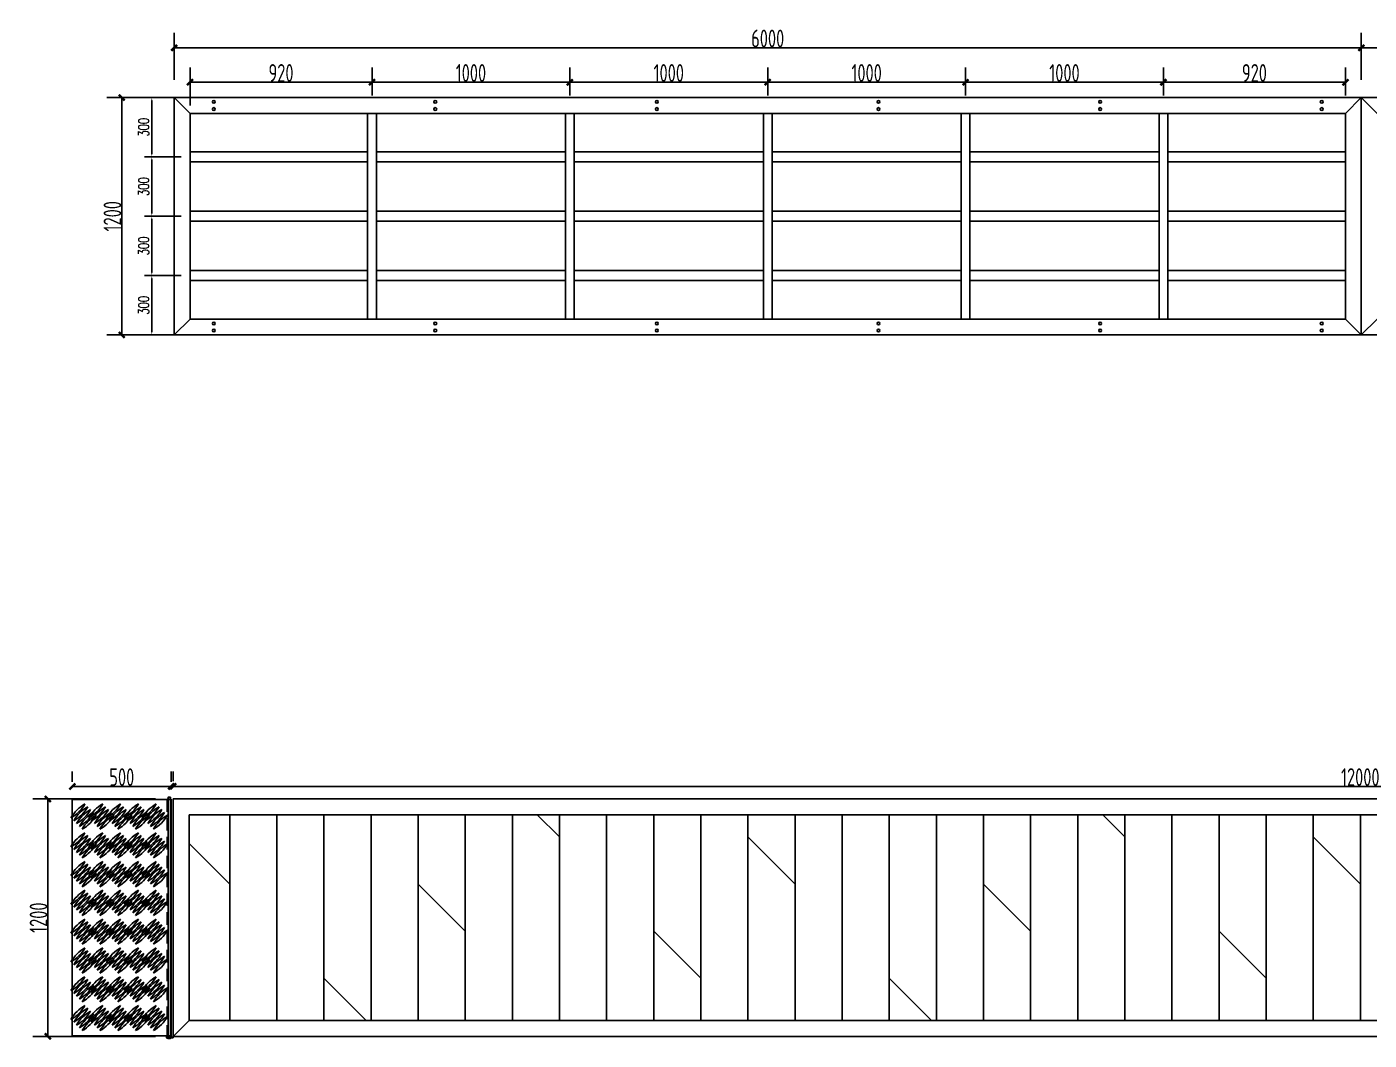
# Model space of a CAD drawing. Header units: millimetres. Extents: x -1871197 to -1180782, y 1281217 to 1543414.
# Drawn here: x -1266393 to -1259608, y 1455213 to 1460335 of the extents above; entities that cross this region are included whole.
import ezdxf

# ---------------------------------------------------------------- set-up
doc = ezdxf.new("R2010")
doc.units = ezdxf.units.MM
doc.header["$LTSCALE"] = 10
doc.linetypes.add('DASHED2', pattern=[9.525, 6.35, -3.175])
doc.layers.get('0').update_dxf_attribs({"linetype": 'CONTINUOUS'})
doc.layers.get('DEFPOINTS').update_dxf_attribs({"linetype": 'CONTINUOUS'})
doc.layers.add('W-STEEL_FRAME钢架', color=3, linetype='CONTINUOUS')
doc.layers.add('木地板', color=32, linetype='CONTINUOUS')
doc.styles.get("Standard").update_dxf_attribs({"font": 'tssdeng.shx', "width": 0.7, "bigfont": 'hztxt.shx'})
doc.styles.add('STANDARD_T3', font='simplex.shx', dxfattribs={"width": 0.7, "bigfont": 'gbcbig.shx'})
doc.dimstyles.new('W&&15', dxfattribs={"dimtxt": 52.5, "dimasz": 15, "dimexe": 37.5, "dimexo": 45, "dimgap": 15, "dimtad": 1, "dimdec": 0, "dimzin": 0, "dimdsep": 46, "dimtxsty": 'STANDARD_T3', "dimcen": 0.09, "dimclrd": 1, "dimclre": 1, "dimclrt": 7, "dimazin": 2, "dimtfac": 1, "dimtdec": 0, "dimtix": 1, "dimtmove": 2, "dimatfit": 3, "dimfxl": 100, "dimtolj": 1, "dimtzin": 0, "dimarcsym": 0})
doc.dimstyles.new('W__30', dxfattribs={"dimtxt": 90, "dimasz": 30, "dimexe": 75, "dimexo": 90, "dimgap": 2, "dimtad": 1, "dimdec": 0, "dimzin": 0, "dimdsep": 46, "dimtxsty": 'Standard', "dimblk": 'ARCHTICK', "dimcen": 0.09, "dimclrd": 1, "dimclre": 1, "dimclrt": 2, "dimadec": 0, "dimazin": 0, "dimtfac": 1, "dimtdec": 0, "dimtix": 1, "dimtmove": 2, "dimatfit": 3, "dimldrblk": 'ARCHTICK', "dimfxl": 1, "dimtolj": 1, "dimtzin": 0, "dimarcsym": 0})

# ---------------------------------------------------------------- blocks, each defined once
blk = doc.blocks.new('_ARCHTICK')
at = {"color": 0, "linetype": 'ByBlock', "const_width": 0.4}
blk.add_lwpolyline([(-0.5, -0.5), (0.5, 0.5)], dxfattribs=at)
blk = doc.blocks.new('*D93')
at = {"layer": 'DEFPOINTS', "color": 0, "transparency": 16777216}
for p in [(-1266286.5, 1456432.2), (-1265652.7, 1456432.2), (-1265652.7, 1455232.2)]:
    blk.add_point(p, dxfattribs=at)
at = {"layer": 'W-STEEL_FRAME钢架', "color": 1, "lineweight": -2, "transparency": 16777216}
for p, q in [((-1265742.7, 1456432.2), (-1266361.5, 1456432.2)), ((-1266286.5, 1455232.2), (-1266286.5, 1456432.2)), ((-1265742.7, 1455232.2), (-1266361.5, 1455232.2))]:
    blk.add_line(p, q, dxfattribs=at)
at = {"layer": 'W-STEEL_FRAME钢架', "color": 1, "lineweight": -2, "transparency": 16777216, "xscale": 30, "yscale": 30, "zscale": 30}
for p, rotation in [((-1266286.5, 1456432.2), 90), ((-1266286.5, 1455232.2), 270)]:
    blk.add_blockref('_ARCHTICK', p, dxfattribs=dict(at, rotation=rotation))
at = {"layer": 'W-STEEL_FRAME钢架', "color": 7, "transparency": 16777216, "insert": (-1266333.5, 1455832.2), "char_height": 90, "attachment_point": 5, "rotation": 90}
blk.add_mtext('\\A1;1200', dxfattribs=at)
blk = doc.blocks.new('*D112')
at = {"layer": 'DEFPOINTS', "color": 0, "transparency": 16777216}
for p in [(-1265662.7, 1456495.6), (-1266162.7, 1456429.2), (-1265662.7, 1456429.2)]:
    blk.add_point(p, dxfattribs=at)
at = {"layer": 'W-STEEL_FRAME钢架', "color": 1, "lineweight": -2, "transparency": 16777216}
for p, q in [((-1266162.7, 1456519.2), (-1266162.7, 1456570.6)), ((-1265662.7, 1456519.2), (-1265662.7, 1456570.6)), ((-1266162.7, 1456495.6), (-1265662.7, 1456495.6))]:
    blk.add_line(p, q, dxfattribs=at)
at = {"layer": 'W-STEEL_FRAME钢架', "color": 1, "lineweight": -2, "transparency": 16777216, "xscale": 30, "yscale": 30, "zscale": 30, "rotation": 180}
blk.add_blockref('_ARCHTICK', (-1266162.7, 1456495.6), dxfattribs=at)
at = {"layer": 'W-STEEL_FRAME钢架', "color": 1, "lineweight": -2, "transparency": 16777216, "xscale": 30, "yscale": 30, "zscale": 30}
blk.add_blockref('_ARCHTICK', (-1265662.7, 1456495.6), dxfattribs=at)
at = {"layer": 'W-STEEL_FRAME钢架', "color": 7, "transparency": 16777216, "insert": (-1265912.7, 1456542.6), "char_height": 90, "attachment_point": 5}
blk.add_mtext('\\A1;500', dxfattribs=at)
blk = doc.blocks.new('*U66')
at = {"color": 8, "linetype": 'Continuous'}
for p, q in [((-1.3, 2.4), (-2.7, 1.2)), ((0, 1.9), (0, -1.9)), ((-1.3, -2.4), (-2.7, -1.2))]:
    blk.add_line(p, q, dxfattribs=at)
at = {"color": 7, "linetype": 'Continuous'}
for p, q in [((24, 1.9), (0, 1.9)), ((0, 0), (25.6, 0)), ((24, 1.9), (24, 0)), ((25.6, -1.9), (25.6, 0)), ((0, -1.9), (25.6, -1.9))]:
    blk.add_line(p, q, dxfattribs=at)
for centre, radius, start, end in [((-4.1, 0), 3.7, 41.31782, 318.68218), ((-4.1, 0), 1.85, 41.31782, 318.68218), ((0, 3.6), 3.59, 221.31782, 270), ((0, -3.6), 3.59, 90, 138.68218), ((0, 3.6), 1.74, 221.31782, 270), ((0, -3.6), 1.74, 90, 138.68218)]:
    blk.add_arc(centre, radius, start, end, dxfattribs=at)
blk = doc.blocks.new('*D113')
at = {"layer": 'DEFPOINTS', "color": 0, "transparency": 16777216}
for p in [(-1253652.7, 1456495.6), (-1265652.7, 1456432.2), (-1253652.7, 1456432.2)]:
    blk.add_point(p, dxfattribs=at)
at = {"layer": 'W-STEEL_FRAME钢架', "color": 1, "lineweight": -2, "transparency": 16777216}
for p, q in [((-1265652.7, 1456522.2), (-1265652.7, 1456570.6)), ((-1253652.7, 1456522.2), (-1253652.7, 1456570.6)), ((-1265652.7, 1456495.6), (-1253652.7, 1456495.6))]:
    blk.add_line(p, q, dxfattribs=at)
at = {"layer": 'W-STEEL_FRAME钢架', "color": 1, "lineweight": -2, "transparency": 16777216, "xscale": 30, "yscale": 30, "zscale": 30, "rotation": 180}
blk.add_blockref('_ARCHTICK', (-1265652.7, 1456495.6), dxfattribs=at)
at = {"layer": 'W-STEEL_FRAME钢架', "color": 1, "lineweight": -2, "transparency": 16777216, "xscale": 30, "yscale": 30, "zscale": 30}
blk.add_blockref('_ARCHTICK', (-1253652.7, 1456495.6), dxfattribs=at)
at = {"layer": 'W-STEEL_FRAME钢架', "color": 7, "transparency": 16777216, "insert": (-1259652.7, 1456542.6), "char_height": 90, "attachment_point": 5}
blk.add_mtext('\\A1;12000', dxfattribs=at)
blk = doc.blocks.new('*D94')
at = {"layer": 'DEFPOINTS', "color": 0, "transparency": 16777216}
for p in [(-1264647.9, 1460055.1), (-1264647.9, 1459897.8), (-1265567.9, 1459847.8)]:
    blk.add_point(p, dxfattribs=at)
at = {"layer": 'W-STEEL_FRAME钢架', "color": 1, "lineweight": -2, "transparency": 16777216}
for p, q in [((-1265567.9, 1459937.8), (-1265567.9, 1460130.1)), ((-1264647.9, 1459987.8), (-1264647.9, 1460130.1)), ((-1265567.9, 1460055.1), (-1264647.9, 1460055.1))]:
    blk.add_line(p, q, dxfattribs=at)
at = {"layer": 'W-STEEL_FRAME钢架', "color": 1, "lineweight": -2, "transparency": 16777216, "xscale": 30, "yscale": 30, "zscale": 30, "rotation": 180}
blk.add_blockref('_ARCHTICK', (-1265567.9, 1460055.1), dxfattribs=at)
at = {"layer": 'W-STEEL_FRAME钢架', "color": 1, "lineweight": -2, "transparency": 16777216, "xscale": 30, "yscale": 30, "zscale": 30}
blk.add_blockref('_ARCHTICK', (-1264647.9, 1460055.1), dxfattribs=at)
at = {"layer": 'W-STEEL_FRAME钢架', "color": 7, "transparency": 16777216, "insert": (-1265107.9, 1460102.1), "char_height": 90, "attachment_point": 5}
blk.add_mtext('\\A1;920', dxfattribs=at)
blk = doc.blocks.new('*D95')
at = {"layer": 'DEFPOINTS', "color": 0, "transparency": 16777216}
for p in [(-1263647.9, 1460055.1), (-1264647.9, 1459897.8), (-1263647.9, 1459897.8)]:
    blk.add_point(p, dxfattribs=at)
at = {"layer": 'W-STEEL_FRAME钢架', "color": 1, "lineweight": -2, "transparency": 16777216}
for p, q in [((-1264647.9, 1459987.8), (-1264647.9, 1460130.1)), ((-1263647.9, 1459987.8), (-1263647.9, 1460130.1)), ((-1264647.9, 1460055.1), (-1263647.9, 1460055.1))]:
    blk.add_line(p, q, dxfattribs=at)
at = {"layer": 'W-STEEL_FRAME钢架', "color": 1, "lineweight": -2, "transparency": 16777216, "xscale": 30, "yscale": 30, "zscale": 30, "rotation": 180}
blk.add_blockref('_ARCHTICK', (-1264647.9, 1460055.1), dxfattribs=at)
at = {"layer": 'W-STEEL_FRAME钢架', "color": 1, "lineweight": -2, "transparency": 16777216, "xscale": 30, "yscale": 30, "zscale": 30}
blk.add_blockref('_ARCHTICK', (-1263647.9, 1460055.1), dxfattribs=at)
at = {"layer": 'W-STEEL_FRAME钢架', "color": 7, "transparency": 16777216, "insert": (-1264147.9, 1460102.1), "char_height": 90, "attachment_point": 5}
blk.add_mtext('\\A1;1000', dxfattribs=at)
blk = doc.blocks.new('*D96')
at = {"layer": 'DEFPOINTS', "color": 0, "transparency": 16777216}
for p in [(-1262647.9, 1460055.1), (-1263647.9, 1459897.8), (-1262647.9, 1459897.8)]:
    blk.add_point(p, dxfattribs=at)
at = {"layer": 'W-STEEL_FRAME钢架', "color": 1, "lineweight": -2, "transparency": 16777216}
for p, q in [((-1263647.9, 1459987.8), (-1263647.9, 1460130.1)), ((-1262647.9, 1459987.8), (-1262647.9, 1460130.1)), ((-1263647.9, 1460055.1), (-1262647.9, 1460055.1))]:
    blk.add_line(p, q, dxfattribs=at)
at = {"layer": 'W-STEEL_FRAME钢架', "color": 1, "lineweight": -2, "transparency": 16777216, "xscale": 30, "yscale": 30, "zscale": 30, "rotation": 180}
blk.add_blockref('_ARCHTICK', (-1263647.9, 1460055.1), dxfattribs=at)
at = {"layer": 'W-STEEL_FRAME钢架', "color": 1, "lineweight": -2, "transparency": 16777216, "xscale": 30, "yscale": 30, "zscale": 30}
blk.add_blockref('_ARCHTICK', (-1262647.9, 1460055.1), dxfattribs=at)
at = {"layer": 'W-STEEL_FRAME钢架', "color": 7, "transparency": 16777216, "insert": (-1263147.9, 1460102.1), "char_height": 90, "attachment_point": 5}
blk.add_mtext('\\A1;1000', dxfattribs=at)
blk = doc.blocks.new('*D97')
at = {"layer": 'DEFPOINTS', "color": 0, "transparency": 16777216}
for p in [(-1261647.9, 1460055.1), (-1262647.9, 1459897.8), (-1261647.9, 1459897.8)]:
    blk.add_point(p, dxfattribs=at)
at = {"layer": 'W-STEEL_FRAME钢架', "color": 1, "lineweight": -2, "transparency": 16777216}
for p, q in [((-1262647.9, 1459987.8), (-1262647.9, 1460130.1)), ((-1261647.9, 1459987.8), (-1261647.9, 1460130.1)), ((-1262647.9, 1460055.1), (-1261647.9, 1460055.1))]:
    blk.add_line(p, q, dxfattribs=at)
at = {"layer": 'W-STEEL_FRAME钢架', "color": 1, "lineweight": -2, "transparency": 16777216, "xscale": 30, "yscale": 30, "zscale": 30, "rotation": 180}
blk.add_blockref('_ARCHTICK', (-1262647.9, 1460055.1), dxfattribs=at)
at = {"layer": 'W-STEEL_FRAME钢架', "color": 1, "lineweight": -2, "transparency": 16777216, "xscale": 30, "yscale": 30, "zscale": 30}
blk.add_blockref('_ARCHTICK', (-1261647.9, 1460055.1), dxfattribs=at)
at = {"layer": 'W-STEEL_FRAME钢架', "color": 7, "transparency": 16777216, "insert": (-1262147.9, 1460102.1), "char_height": 90, "attachment_point": 5}
blk.add_mtext('\\A1;1000', dxfattribs=at)
blk = doc.blocks.new('*D98')
at = {"layer": 'DEFPOINTS', "color": 0, "transparency": 16777216}
for p in [(-1260647.9, 1460055.1), (-1261647.9, 1459897.8), (-1260647.9, 1459897.8)]:
    blk.add_point(p, dxfattribs=at)
at = {"layer": 'W-STEEL_FRAME钢架', "color": 1, "lineweight": -2, "transparency": 16777216}
for p, q in [((-1261647.9, 1459987.8), (-1261647.9, 1460130.1)), ((-1260647.9, 1459987.8), (-1260647.9, 1460130.1)), ((-1261647.9, 1460055.1), (-1260647.9, 1460055.1))]:
    blk.add_line(p, q, dxfattribs=at)
at = {"layer": 'W-STEEL_FRAME钢架', "color": 1, "lineweight": -2, "transparency": 16777216, "xscale": 30, "yscale": 30, "zscale": 30, "rotation": 180}
blk.add_blockref('_ARCHTICK', (-1261647.9, 1460055.1), dxfattribs=at)
at = {"layer": 'W-STEEL_FRAME钢架', "color": 1, "lineweight": -2, "transparency": 16777216, "xscale": 30, "yscale": 30, "zscale": 30}
blk.add_blockref('_ARCHTICK', (-1260647.9, 1460055.1), dxfattribs=at)
at = {"layer": 'W-STEEL_FRAME钢架', "color": 7, "transparency": 16777216, "insert": (-1261147.9, 1460102.1), "char_height": 90, "attachment_point": 5}
blk.add_mtext('\\A1;1000', dxfattribs=at)
blk = doc.blocks.new('*D114')
at = {"layer": 'DEFPOINTS', "color": 0, "transparency": 16777216}
for p in [(-1265647.9, 1460229.2), (-1265647.9, 1459977.8), (-1259647.9, 1459977.8)]:
    blk.add_point(p, dxfattribs=at)
at = {"layer": 'W-STEEL_FRAME钢架', "color": 1, "lineweight": -2, "transparency": 16777216}
for p, q in [((-1265647.9, 1460067.8), (-1265647.9, 1460304.2)), ((-1259647.9, 1460067.8), (-1259647.9, 1460304.2)), ((-1259647.9, 1460229.2), (-1265647.9, 1460229.2))]:
    blk.add_line(p, q, dxfattribs=at)
at = {"layer": 'W-STEEL_FRAME钢架', "color": 1, "lineweight": -2, "transparency": 16777216, "xscale": 30, "yscale": 30, "zscale": 30, "rotation": 180}
blk.add_blockref('_ARCHTICK', (-1265647.9, 1460229.2), dxfattribs=at)
at = {"layer": 'W-STEEL_FRAME钢架', "color": 1, "lineweight": -2, "transparency": 16777216, "xscale": 30, "yscale": 30, "zscale": 30}
blk.add_blockref('_ARCHTICK', (-1259647.9, 1460229.2), dxfattribs=at)
at = {"layer": 'W-STEEL_FRAME钢架', "color": 7, "transparency": 16777216, "insert": (-1262647.9, 1460276.2), "char_height": 90, "attachment_point": 5}
blk.add_mtext('\\A1;6000', dxfattribs=at)
blk = doc.blocks.new('*D99')
at = {"color": 1, "lineweight": -2, "transparency": 16777216}
for p, q in [((-1265612.9, 1459977.8), (-1265798.5, 1459977.8)), ((-1265761, 1459962.8), (-1265761, 1459692.8)), ((-1265612.9, 1459677.8), (-1265798.5, 1459677.8))]:
    blk.add_line(p, q, dxfattribs=at)
at = {"color": 1, "transparency": 16777216}
for points in [[(-1265763.5, 1459962.8), (-1265758.5, 1459962.8), (-1265761, 1459977.8)], [(-1265763.5, 1459692.8), (-1265758.5, 1459692.8), (-1265761, 1459677.8)]]:
    blk.add_solid(points, dxfattribs=at)
at = {"layer": 'DEFPOINTS', "color": 0, "transparency": 16777216}
for p in [(-1265567.9, 1459977.8), (-1265761, 1459677.8), (-1265567.9, 1459677.8)]:
    blk.add_point(p, dxfattribs=at)
at = {"color": 7, "transparency": 16777216, "insert": (-1265802.2, 1459827.8), "char_height": 52.5, "attachment_point": 5, "rotation": 90, "style": 'STANDARD_T3'}
blk.add_mtext('\\A1;300', dxfattribs=at)
blk = doc.blocks.new('*D100')
at = {"color": 1, "lineweight": -2, "transparency": 16777216}
for p, q in [((-1265612.9, 1459677.8), (-1265798.5, 1459677.8)), ((-1265761, 1459662.8), (-1265761, 1459392.8)), ((-1265612.9, 1459377.8), (-1265798.5, 1459377.8))]:
    blk.add_line(p, q, dxfattribs=at)
at = {"color": 1, "transparency": 16777216}
for points in [[(-1265763.5, 1459662.8), (-1265758.5, 1459662.8), (-1265761, 1459677.8)], [(-1265763.5, 1459392.8), (-1265758.5, 1459392.8), (-1265761, 1459377.8)]]:
    blk.add_solid(points, dxfattribs=at)
at = {"layer": 'DEFPOINTS', "color": 0, "transparency": 16777216}
for p in [(-1265567.9, 1459677.8), (-1265761, 1459377.8), (-1265567.9, 1459377.8)]:
    blk.add_point(p, dxfattribs=at)
at = {"color": 7, "transparency": 16777216, "insert": (-1265802.2, 1459527.8), "char_height": 52.5, "attachment_point": 5, "rotation": 90, "style": 'STANDARD_T3'}
blk.add_mtext('\\A1;300', dxfattribs=at)
blk = doc.blocks.new('*D101')
at = {"color": 1, "lineweight": -2, "transparency": 16777216}
for p, q in [((-1265612.9, 1459077.8), (-1265798.5, 1459077.8)), ((-1265761, 1459062.8), (-1265761, 1458792.8)), ((-1265612.9, 1458777.8), (-1265798.5, 1458777.8))]:
    blk.add_line(p, q, dxfattribs=at)
at = {"color": 1, "transparency": 16777216}
for points in [[(-1265763.5, 1459062.8), (-1265758.5, 1459062.8), (-1265761, 1459077.8)], [(-1265763.5, 1458792.8), (-1265758.5, 1458792.8), (-1265761, 1458777.8)]]:
    blk.add_solid(points, dxfattribs=at)
at = {"layer": 'DEFPOINTS', "color": 0, "transparency": 16777216}
for p in [(-1265567.9, 1459077.8), (-1265761, 1458777.8), (-1265567.9, 1458777.8)]:
    blk.add_point(p, dxfattribs=at)
at = {"color": 7, "transparency": 16777216, "insert": (-1265802.2, 1458927.8), "char_height": 52.5, "attachment_point": 5, "rotation": 90, "style": 'STANDARD_T3'}
blk.add_mtext('\\A1;300', dxfattribs=at)
blk = doc.blocks.new('*D115')
at = {"layer": 'DEFPOINTS', "color": 0, "transparency": 16777216}
for p in [(-1265647.9, 1459977.8), (-1265912.8, 1458777.8), (-1265647.9, 1458777.8)]:
    blk.add_point(p, dxfattribs=at)
at = {"layer": 'W-STEEL_FRAME钢架', "color": 1, "lineweight": -2, "transparency": 16777216}
for p, q in [((-1265737.9, 1459977.8), (-1265987.8, 1459977.8)), ((-1265912.8, 1459977.8), (-1265912.8, 1458777.8)), ((-1265737.9, 1458777.8), (-1265987.8, 1458777.8))]:
    blk.add_line(p, q, dxfattribs=at)
at = {"layer": 'W-STEEL_FRAME钢架', "color": 1, "lineweight": -2, "transparency": 16777216, "xscale": 30, "yscale": 30, "zscale": 30}
for p, rotation in [((-1265912.8, 1459977.8), 90), ((-1265912.8, 1458777.8), 270)]:
    blk.add_blockref('_ARCHTICK', p, dxfattribs=dict(at, rotation=rotation))
at = {"layer": 'W-STEEL_FRAME钢架', "color": 7, "transparency": 16777216, "insert": (-1265959.8, 1459377.8), "char_height": 90, "attachment_point": 5, "rotation": 90}
blk.add_mtext('\\A1;1200', dxfattribs=at)
blk = doc.blocks.new('*U71')
for centre, start, end in [((175.1, 0), 164.06078, 195.93922), ((-175.1, 0), 344.06078, 15.93922)]:
    blk.add_arc(centre, 182.1, start, end)
blk = doc.blocks.new('*U72')
at = {"color": 0, "linetype": 'ByBlock', "lineweight": -2, "transparency": 16777216}
for p in [(0, 0), (20, 0), (40, 0), (60, 0), (80, 0)]:
    blk.add_blockref('*U71', p, dxfattribs=at)
blk = doc.blocks.new('*U73')
at = {"rotation": 135.0000000003769}
blk.add_blockref('*U72', (28.3, -28.3), dxfattribs=at)
blk = doc.blocks.new('*U87')
blk.add_lwpolyline([(22, -520), (-22, -520), (-22, 520), (22, 520), (22, -520)])
blk = doc.blocks.new('*U88')
at = {"color": 0, "linetype": 'ByBlock', "lineweight": -2, "transparency": 16777216}
for p in [(0, 0), (1000, 0), (2000, 0), (3000, 0), (4000, 0)]:
    blk.add_blockref('*U87', p, dxfattribs=at)
blk = doc.blocks.new('*D92')
at = {"layer": 'DEFPOINTS', "color": 0, "transparency": 16777216}
for p in [(-1259727.9, 1460055.1), (-1260647.9, 1459897.8), (-1259727.9, 1459897.8)]:
    blk.add_point(p, dxfattribs=at)
at = {"layer": 'W-STEEL_FRAME钢架', "color": 1, "lineweight": -2, "transparency": 16777216}
for p, q in [((-1260647.9, 1459987.8), (-1260647.9, 1460130.1)), ((-1259727.9, 1459987.8), (-1259727.9, 1460130.1)), ((-1260647.9, 1460055.1), (-1259727.9, 1460055.1))]:
    blk.add_line(p, q, dxfattribs=at)
at = {"layer": 'W-STEEL_FRAME钢架', "color": 1, "lineweight": -2, "transparency": 16777216, "xscale": 30, "yscale": 30, "zscale": 30, "rotation": 180}
blk.add_blockref('_ARCHTICK', (-1260647.9, 1460055.1), dxfattribs=at)
at = {"layer": 'W-STEEL_FRAME钢架', "color": 1, "lineweight": -2, "transparency": 16777216, "xscale": 30, "yscale": 30, "zscale": 30}
blk.add_blockref('_ARCHTICK', (-1259727.9, 1460055.1), dxfattribs=at)
at = {"layer": 'W-STEEL_FRAME钢架', "color": 7, "transparency": 16777216, "insert": (-1260187.9, 1460102.1), "char_height": 90, "attachment_point": 5}
blk.add_mtext('\\A1;920', dxfattribs=at)
blk = doc.blocks.new('*U85')
blk.add_lwpolyline([(-449, -25), (449, -25), (449, 25), (-449, 25)], close=True)
blk = doc.blocks.new('*U86')
at = {"color": 0, "linetype": 'ByBlock', "lineweight": -2, "transparency": 16777216}
for p in [(0, 0), (0, -300), (0, -600)]:
    blk.add_blockref('*U85', p, dxfattribs=at)
blk = doc.blocks.new('*D111')
at = {"color": 1, "lineweight": -2, "transparency": 16777216}
for p, q in [((-1265612.9, 1459377.8), (-1265798.5, 1459377.8)), ((-1265761, 1459362.8), (-1265761, 1459092.8)), ((-1265612.9, 1459077.8), (-1265798.5, 1459077.8))]:
    blk.add_line(p, q, dxfattribs=at)
at = {"color": 1, "transparency": 16777216}
for points in [[(-1265763.5, 1459362.8), (-1265758.5, 1459362.8), (-1265761, 1459377.8)], [(-1265763.5, 1459092.8), (-1265758.5, 1459092.8), (-1265761, 1459077.8)]]:
    blk.add_solid(points, dxfattribs=at)
at = {"layer": 'DEFPOINTS', "color": 0, "transparency": 16777216}
for p in [(-1265567.9, 1459377.8), (-1265761, 1459077.8), (-1265567.9, 1459077.8)]:
    blk.add_point(p, dxfattribs=at)
at = {"color": 7, "transparency": 16777216, "insert": (-1265802.2, 1459227.8), "char_height": 52.5, "attachment_point": 5, "rotation": 90, "style": 'STANDARD_T3'}
blk.add_mtext('\\A1;300', dxfattribs=at)
blk = doc.blocks.new('*U75')
blk.add_lwpolyline([(-478, -25), (478, -25), (478, 25), (-478, 25)], close=True)
blk = doc.blocks.new('*U76')
at = {"color": 0, "linetype": 'ByBlock', "lineweight": -2, "transparency": 16777216}
for p in [(0, 0), (0, -300), (0, -600)]:
    blk.add_blockref('*U75', p, dxfattribs=at)
blk = doc.blocks.new('*U77')
blk.add_lwpolyline([(-478, -25), (478, -25), (478, 25), (-478, 25)], close=True)
blk = doc.blocks.new('*U78')
at = {"color": 0, "linetype": 'ByBlock', "lineweight": -2, "transparency": 16777216}
for p in [(0, 0), (0, -300), (0, -600)]:
    blk.add_blockref('*U77', p, dxfattribs=at)
blk = doc.blocks.new('*U79')
blk.add_lwpolyline([(-478, -25), (478, -25), (478, 25), (-478, 25)], close=True)
blk = doc.blocks.new('*U80')
at = {"color": 0, "linetype": 'ByBlock', "lineweight": -2, "transparency": 16777216}
for p in [(0, 0), (0, -300), (0, -600)]:
    blk.add_blockref('*U79', p, dxfattribs=at)
blk = doc.blocks.new('*U81')
blk.add_lwpolyline([(-478, -25), (478, -25), (478, 25), (-478, 25)], close=True)
blk = doc.blocks.new('*U82')
at = {"color": 0, "linetype": 'ByBlock', "lineweight": -2, "transparency": 16777216}
for p in [(0, 0), (0, -300), (0, -600)]:
    blk.add_blockref('*U81', p, dxfattribs=at)
blk = doc.blocks.new('*U83')
blk.add_lwpolyline([(-449, -25), (449, -25), (449, 25), (-449, 25)], close=True)
blk = doc.blocks.new('*U84')
at = {"color": 0, "linetype": 'ByBlock', "lineweight": -2, "transparency": 16777216}
for p in [(0, 0), (0, -300), (0, -600)]:
    blk.add_blockref('*U83', p, dxfattribs=at)
blk = doc.blocks.new('*D166')
at = {"layer": 'DEFPOINTS', "color": 0, "transparency": 16777216}
for p in [(-1253647.9, 1460229.2), (-1259647.9, 1459977.8), (-1253647.9, 1459977.8)]:
    blk.add_point(p, dxfattribs=at)
at = {"layer": 'W-STEEL_FRAME钢架', "color": 1, "lineweight": -2, "transparency": 16777216}
for p, q in [((-1259647.9, 1460067.8), (-1259647.9, 1460304.2)), ((-1253647.9, 1460067.8), (-1253647.9, 1460304.2)), ((-1259647.9, 1460229.2), (-1253647.9, 1460229.2))]:
    blk.add_line(p, q, dxfattribs=at)
at = {"layer": 'W-STEEL_FRAME钢架', "color": 1, "lineweight": -2, "transparency": 16777216, "xscale": 30, "yscale": 30, "zscale": 30, "rotation": 180}
blk.add_blockref('_ARCHTICK', (-1259647.9, 1460229.2), dxfattribs=at)
at = {"layer": 'W-STEEL_FRAME钢架', "color": 1, "lineweight": -2, "transparency": 16777216, "xscale": 30, "yscale": 30, "zscale": 30}
blk.add_blockref('_ARCHTICK', (-1253647.9, 1460229.2), dxfattribs=at)
at = {"layer": 'W-STEEL_FRAME钢架', "color": 7, "transparency": 16777216, "insert": (-1256647.9, 1460276.2), "char_height": 90, "attachment_point": 5}
blk.add_mtext('\\A1;6000', dxfattribs=at)

msp = doc.modelspace()

# ---------------------------------------------------------------- hatches: boundary and pattern name
at = {"layer": '木地板', "ltscale": 500}
h = msp.add_hatch(dxfattribs=at)
h.set_pattern_fill('DOLMIT', color=256, scale=300, angle=90, style=0)
h.set_pattern_definition([(90, (-1333708.8, 1431951.56), (-238.1226, 1e-14), []), (135, (-1333708.8, 1431951.56), (-476.245, -476.245), [336.756, -673.512])])
h.paths.add_polyline_path([(-1253732.7, 1455312.2), (-1253732.7, 1456352.2), (-1265572.7, 1456352.2), (-1265572.7, 1455312.2)])

# ---------------------------------------------------------------- linework, layer by layer
at = {"color": 3}
for p, q in [((-1265647.9, 1459977.8), (-1259647.9, 1459977.8)), ((-1265647.9, 1458777.8), (-1265647.9, 1459977.8)), ((-1265567.9, 1459897.8), (-1265647.9, 1459977.8)), ((-1259647.9, 1459977.8), (-1265647.9, 1459977.8)), ((-1259727.9, 1459897.8), (-1259647.9, 1459977.8)), ((-1259647.9, 1459977.8), (-1259647.9, 1458777.8)), ((-1253647.9, 1459977.8), (-1259647.9, 1459977.8)), ((-1259647.9, 1459977.8), (-1259647.9, 1458777.8)), ((-1259567.9, 1459897.8), (-1259647.9, 1459977.8)), ((-1259647.9, 1459977.8), (-1253647.9, 1459977.8)), ((-1265567.9, 1459897.8), (-1259727.9, 1459897.8)), ((-1265567.9, 1458857.8), (-1265567.9, 1459897.8)), ((-1265567.9, 1459897.8), (-1259727.9, 1459897.8)), ((-1259727.9, 1459897.8), (-1259727.9, 1458857.8)), ((-1265567.9, 1458857.8), (-1265647.9, 1458777.8)), ((-1259727.9, 1458857.8), (-1265567.9, 1458857.8)), ((-1259727.9, 1458857.8), (-1265567.9, 1458857.8)), ((-1259727.9, 1458857.8), (-1259647.9, 1458777.8)), ((-1259567.9, 1458857.8), (-1259647.9, 1458777.8)), ((-1259647.9, 1458777.8), (-1265647.9, 1458777.8)), ((-1265647.9, 1458777.8), (-1259647.9, 1458777.8)), ((-1259647.9, 1458777.8), (-1253647.9, 1458777.8)), ((-1253647.9, 1458777.8), (-1259647.9, 1458777.8)), ((-1265652.7, 1456432.2), (-1253652.7, 1456432.2)), ((-1265652.7, 1456432.2), (-1265652.7, 1455232.2)), ((-1265572.7, 1456352.2), (-1253732.7, 1456352.2)), ((-1265652.7, 1455232.2), (-1265572.7, 1455312.2)), ((-1265572.7, 1455312.2), (-1253732.7, 1455312.2)), ((-1265652.7, 1455232.2), (-1253652.7, 1455232.2))]:
    msp.add_line(p, q, dxfattribs=at)
msp.add_lwpolyline([(-1266162.7, 1455234.2), (-1265662.7, 1455234.2), (-1265662.7, 1456429.2), (-1266162.7, 1456429.2)], close=True)
at = {"linetype": 'DASHED2'}
msp.add_lwpolyline([(-1265682.7, 1455232.2), (-1265662.7, 1455232.2), (-1265662.7, 1456431.2), (-1265682.7, 1456431.2)], close=True, dxfattribs=at)
at = {"color": 4}
msp.add_lwpolyline([(-1265666.7, 1456441.2), (-1265666.7, 1455220.8), (-1265678.7, 1455220.8), (-1265678.7, 1456441.2)], close=True, dxfattribs=at)
at = {"color": 3}
msp.add_lwpolyline([(-1265572.7, 1456352.2), (-1265572.7, 1455312.2)], dxfattribs=at)
for centre in [(-1265448, 1459955.8), (-1265448, 1459919.8), (-1264328, 1459955.8), (-1264328, 1459919.8), (-1263208, 1459955.8), (-1263208, 1459919.8), (-1262088, 1459955.8), (-1262088, 1459919.8), (-1260968, 1459955.8), (-1260968, 1459919.8), (-1259847.8, 1459955.8), (-1259847.8, 1459919.8), (-1265448, 1458835.8), (-1264328, 1458835.8), (-1263208, 1458835.8), (-1262088, 1458835.8), (-1260968, 1458835.8), (-1259847.8, 1458835.8), (-1265448, 1458799.8), (-1264328, 1458799.8), (-1263208, 1458799.8), (-1262088, 1458799.8), (-1260968, 1458799.8), (-1259847.8, 1458799.8)]:
    msp.add_circle(centre, 7)

# ---------------------------------------------------------------- block references
for name, p in [('*U88', (-1264647.9, 1459377.8)), ('*U86', (-1265118.9, 1459677.8)), ('*U76', (-1264147.9, 1459677.8)), ('*U78', (-1263147.9, 1459677.8)), ('*U80', (-1262147.9, 1459677.8)), ('*U82', (-1261147.9, 1459677.8)), ('*U66', (-1265678.7, 1455227))]:
    msp.add_blockref(name, p)
at = {"xscale": -1, "rotation": 359.9999999993747}
msp.add_blockref('*U84', (-1260176.9, 1459677.8), dxfattribs=at)
at = {"color": 0, "linetype": 'ByBlock', "lineweight": -2, "transparency": 16777216}
for p in [(-1266105.8, 1456343.3), (-1266015.8, 1456343.3), (-1265925.8, 1456343.3), (-1265835.8, 1456343.3), (-1265745.8, 1456343.3), (-1266105.8, 1456197.8), (-1266015.8, 1456197.8), (-1265925.8, 1456197.8), (-1265835.8, 1456197.8), (-1265745.8, 1456197.8), (-1266105.8, 1456052.3), (-1266015.8, 1456052.3), (-1265925.8, 1456052.3), (-1265835.8, 1456052.3), (-1265745.8, 1456052.3), (-1266105.8, 1455906.8), (-1266015.8, 1455906.8), (-1265925.8, 1455906.8), (-1265835.8, 1455906.8), (-1265745.8, 1455906.8), (-1266105.8, 1455761.3), (-1266015.8, 1455761.3), (-1265925.8, 1455761.3), (-1265835.8, 1455761.3), (-1265745.8, 1455761.3), (-1266105.8, 1455615.8), (-1266015.8, 1455615.8), (-1265925.8, 1455615.8), (-1265835.8, 1455615.8), (-1265745.8, 1455615.8), (-1266105.8, 1455470.3), (-1266015.8, 1455470.3), (-1265925.8, 1455470.3), (-1265835.8, 1455470.3), (-1265745.8, 1455470.3), (-1266105.8, 1455324.8), (-1266015.8, 1455324.8), (-1265925.8, 1455324.8), (-1265835.8, 1455324.8), (-1265745.8, 1455324.8)]:
    msp.add_blockref('*U73', p, dxfattribs=at)

# ---------------------------------------------------------------- dimensions: what is measured, and where the dimension line sits
at = {"color": 2}
for base, p1, p2, picture, middle in [((-1265761, 1459677.8), (-1265567.9, 1459977.8), (-1265567.9, 1459677.8), '*D99', (-1265802.2, 1459827.8)), ((-1265761, 1459377.8), (-1265567.9, 1459677.8), (-1265567.9, 1459377.8), '*D100', (-1265802.2, 1459527.8)), ((-1265761, 1459077.8), (-1265567.9, 1459377.8), (-1265567.9, 1459077.8), '*D111', (-1265802.2, 1459227.8)), ((-1265761, 1458777.8), (-1265567.9, 1459077.8), (-1265567.9, 1458777.8), '*D101', (-1265802.2, 1458927.8))]:
    dim = msp.add_linear_dim(base=base, p1=p1, p2=p2, angle=90, dimstyle='W&&15', dxfattribs=at)
    dim.commit()
    dim.dimension.update_dxf_attribs({"geometry": picture, "text_midpoint": middle})
at = {"layer": 'W-STEEL_FRAME钢架'}
for base, p1, p2, picture, middle in [((-1265647.9, 1460229.2), (-1259647.9, 1459977.8), (-1265647.9, 1459977.8), '*D114', (-1262647.9, 1460276.2)), ((-1264647.9, 1460055.1), (-1265567.9, 1459847.8), (-1264647.9, 1459897.8), '*D94', (-1265107.9, 1460102.1)), ((-1263647.9, 1460055.1), (-1264647.9, 1459897.8), (-1263647.9, 1459897.8), '*D95', (-1264147.9, 1460102.1)), ((-1262647.9, 1460055.1), (-1263647.9, 1459897.8), (-1262647.9, 1459897.8), '*D96', (-1263147.9, 1460102.1)), ((-1261647.9, 1460055.1), (-1262647.9, 1459897.8), (-1261647.9, 1459897.8), '*D97', (-1262147.9, 1460102.1)), ((-1260647.9, 1460055.1), (-1261647.9, 1459897.8), (-1260647.9, 1459897.8), '*D98', (-1261147.9, 1460102.1)), ((-1259727.9, 1460055.1), (-1260647.9, 1459897.8), (-1259727.9, 1459897.8), '*D92', (-1260187.9, 1460102.1)), ((-1253652.7, 1456495.6), (-1265652.7, 1456432.2), (-1253652.7, 1456432.2), '*D113', (-1259652.7, 1456542.6))]:
    dim = msp.add_linear_dim(base=base, p1=p1, p2=p2, dimstyle='W__30', override={"dimclrt": 7}, dxfattribs=at)
    dim.commit()
    dim.dimension.update_dxf_attribs({"geometry": picture, "text_midpoint": middle})
for base, p1, p2, angle, picture, middle in [((-1253647.9, 1460229.2), (-1259647.9, 1459977.8), (-1253647.9, 1459977.8), 180, '*D166', (-1256647.9, 1460276.2)), ((-1265912.8, 1458777.8), (-1265647.9, 1459977.8), (-1265647.9, 1458777.8), 90, '*D115', (-1265959.8, 1459377.8)), ((-1266286.5, 1456432.2), (-1265652.7, 1455232.2), (-1265652.7, 1456432.2), 90, '*D93', (-1266333.5, 1455832.2))]:
    dim = msp.add_linear_dim(base=base, p1=p1, p2=p2, angle=angle, dimstyle='W__30', override={"dimclrt": 7}, dxfattribs=at)
    dim.commit()
    dim.dimension.update_dxf_attribs({"geometry": picture, "text_midpoint": middle})
dim = msp.add_aligned_dim(p1=(-1266162.7, 1456429.2), p2=(-1265662.7, 1456429.2), distance=66.4, dimstyle='W__30', override={"dimclrt": 7}, dxfattribs=at)
dim.commit()
dim.dimension.update_dxf_attribs({"geometry": '*D112', "text_midpoint": (-1265912.7, 1456542.6)})

doc.saveas('drawing.dxf')
